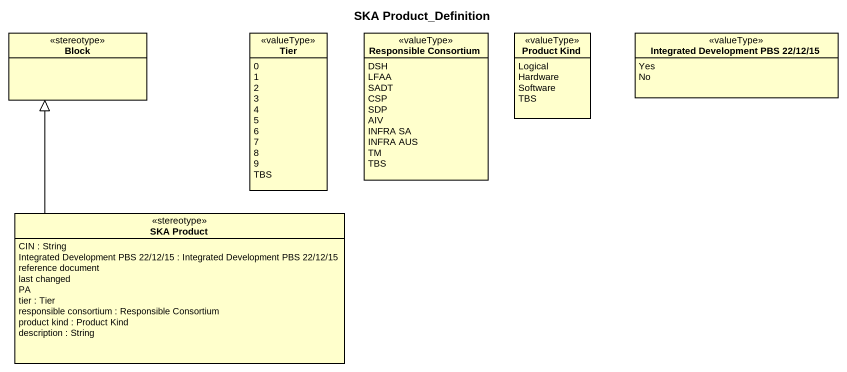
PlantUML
@startuml
title SKA Product_Definition
hide circle
hide empty members
class Block <<stereotype>>
enum Tier <<valueType>> {
  0
  1
  2
  3
  4
  5
  6
  7
  8
  9
  TBS
}
enum "Responsible Consortium" as Responsible_Consortium <<valueType>> {
  DSH
  LFAA
  SADT
  CSP
  SDP
  AIV
  INFRA SA
  INFRA AUS
  TM
  TBS
}
enum "Product Kind" as Product_Kind <<valueType>> {
  Logical
  Hardware
  Software
  TBS
}
enum "Integrated Development PBS 22/12/15" as Integrated_Development_PBS <<valueType>> {
  Yes
  No
}
class "SKA Product" as SKA_Product <<stereotype>> {
  CIN : String
  Integrated Development PBS 22/12/15 : Integrated Development PBS 22/12/15
  reference document
  last changed
  PA
  tier : Tier
  responsible consortium : Responsible Consortium
  product kind : Product Kind
  description : String
}
SKA_Product -up-|> Block
@enduml
